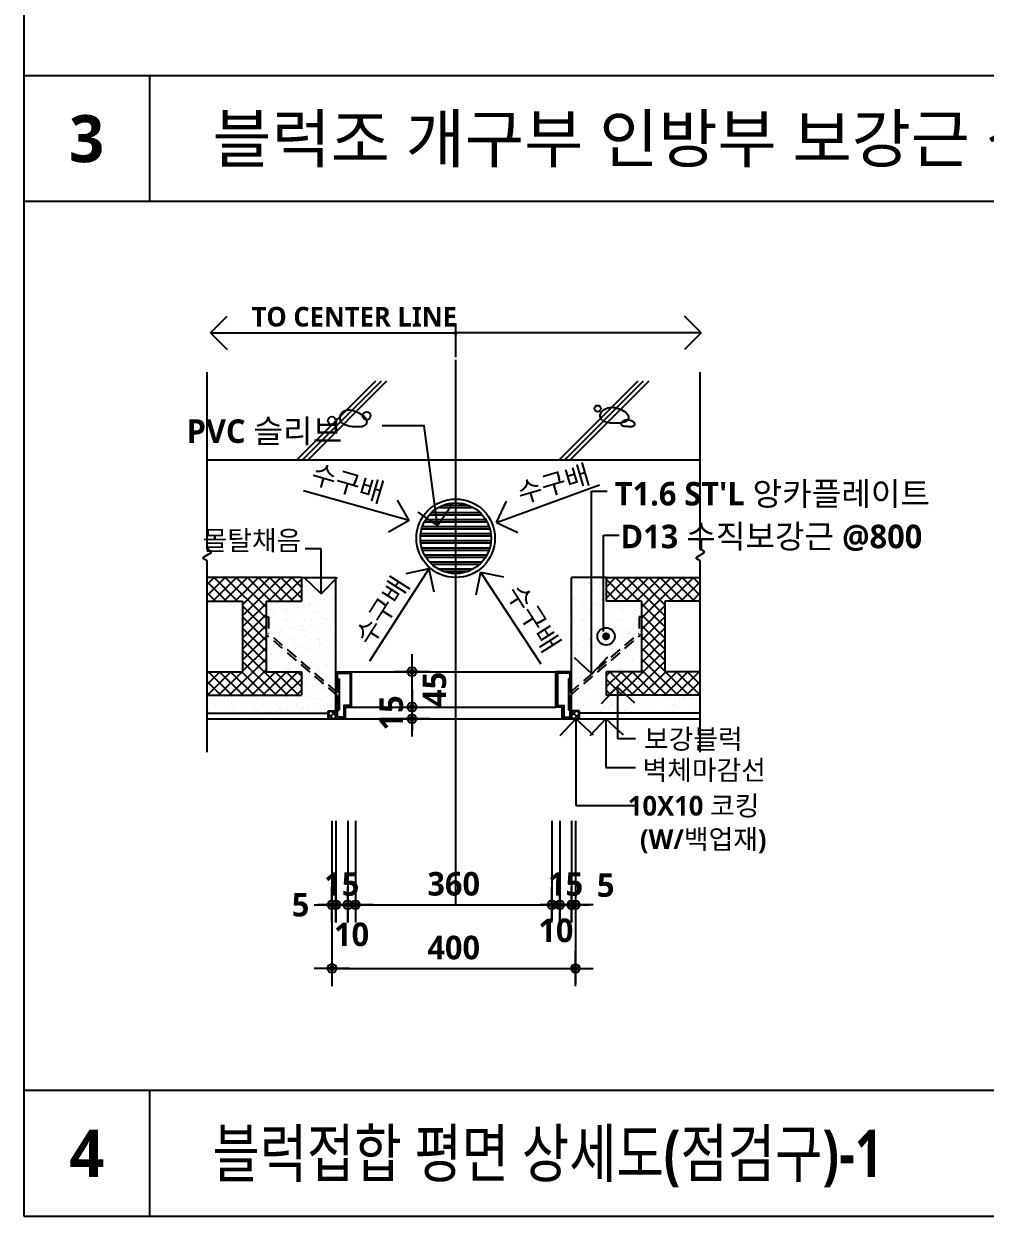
# Model space of a CAD drawing. Header units: millimetres. Extents: x 200 to 163856, y 0 to 163394.
# Drawn here: x 200 to 1424, y 200 to 1719 of the extents above; entities that cross this region are included whole.
import ezdxf
from ezdxf.enums import TextEntityAlignment as Align

# ---------------------------------------------------------------- set-up
doc = ezdxf.new("R2010")
doc.units = ezdxf.units.MM
doc.header["$LTSCALE"] = 10
doc.linetypes.add('HID', pattern=[2.3, 1.5, -0.8])
doc.layers.get('DEFPOINTS').update_dxf_attribs({"color": 181})
for name, color, linetype in [('A-ANNO-GRA1', 7, 'Continuous'), ('A-ANNO-LEAD', 4, 'Continuous'), ('A-ANNO-TEXT1', 7, 'Continuous'), ('A-SECT-CON', 4, 'Continuous'), ('A-SECT-FNSH', 5, 'Continuous'), ('A-SECT-PATT', 6, 'Continuous'), ('A-ST-AXIS-DIM', 7, 'Continuous'), ('A-SYM', 7, 'Continuous'), ('A-WALL-INT', 132, 'Continuous'), ('DIM', 4, 'Continuous'), ('HAT', 5, 'Continuous'), ('HID', 7, 'HID')]:
    doc.layers.add(name, color=color, linetype=linetype)
doc.styles.add('2020음성 1차', font='')
doc.styles.get('2020음성 1차').set_extended_font_data('NanumGothic', bold=True)
doc.dimstyles.new('NDIM10', dxfattribs={"dimscale": 10, "dimtxt": 3, "dimasz": 0.75, "dimexe": 2, "dimexo": 2, "dimgap": 1, "dimtad": 1, "dimdec": 1, "dimdsep": 46, "dimtxsty": '2020음성 1차', "dimblk": 'Z_DOT', "dimcen": 3, "dimdle": 3, "dimclrd": 256, "dimclre": 256, "dimclrt": 3, "dimadec": 0, "dimazin": 0, "dimtfac": 1, "dimtdec": 1, "dimtix": 1, "dimtmove": 2, "dimatfit": 3, "dimfxl": 1, "dimtolj": 1, "dimtzin": 0, "dimlwd": -1, "dimlwe": -1, "dimarcsym": 0})

# ---------------------------------------------------------------- blocks, each defined once
blk = doc.blocks.new('Z_DOT')
at = {"layer": 'DIM', "color": 0}
for p, q in [((0, -3), (0, 3)), ((-3, 0), (3, 0))]:
    blk.add_line(p, q, dxfattribs=at)
for radius in [0.75, 0.375]:
    blk.add_circle((0, 0), radius, dxfattribs=at)
blk = doc.blocks.new('*D6064')
at = {"layer": 'A-ST-AXIS-DIM'}
for p, q in [((592.2, 703.4), (592.2, 495.6)), ((902.2, 703.4), (902.2, 495.6)), ((599.7, 515.6), (894.7, 515.6))]:
    blk.add_line(p, q, dxfattribs=at)
at = {"layer": 'DEFPOINTS', "color": 0}
for p in [(592.2, 723.4), (902.2, 723.4), (902.2, 515.6)]:
    blk.add_point(p, dxfattribs=at)
at = {"layer": 'A-ST-AXIS-DIM', "linetype": 'ByBlock', "xscale": 7.5, "yscale": 7.5, "zscale": 7.5, "rotation": 180}
blk.add_blockref('Z_DOT', (592.2, 515.6), dxfattribs=at)
at = {"layer": 'A-ST-AXIS-DIM', "linetype": 'ByBlock', "xscale": 7.5, "yscale": 7.5, "zscale": 7.5}
blk.add_blockref('Z_DOT', (902.2, 515.6), dxfattribs=at)
at = {"layer": 'A-ST-AXIS-DIM', "color": 3, "insert": (747.2, 542), "char_height": 30, "attachment_point": 5, "style": '2020음성 1차'}
blk.add_mtext('\\A1;400', dxfattribs=at)
blk = doc.blocks.new('*D6065')
at = {"layer": 'A-ST-AXIS-DIM'}
for p, q in [((897.2, 703.4), (897.2, 576.6)), ((902.2, 703.4), (902.2, 576.6)), ((889.7, 596.6), (882.2, 596.6)), ((897.2, 596.6), (902.2, 596.6)), ((909.7, 596.6), (917.2, 596.6))]:
    blk.add_line(p, q, dxfattribs=at)
at = {"layer": 'DEFPOINTS', "color": 0}
for p in [(897.2, 723.4), (902.2, 723.4), (902.2, 596.6)]:
    blk.add_point(p, dxfattribs=at)
at = {"layer": 'A-ST-AXIS-DIM', "linetype": 'ByBlock', "xscale": 7.5, "yscale": 7.5, "zscale": 7.5}
blk.add_blockref('Z_DOT', (897.2, 596.6), dxfattribs=at)
at = {"layer": 'A-ST-AXIS-DIM', "linetype": 'ByBlock', "xscale": 7.5, "yscale": 7.5, "zscale": 7.5, "rotation": 180}
blk.add_blockref('Z_DOT', (902.2, 596.6), dxfattribs=at)
at = {"layer": 'A-ST-AXIS-DIM', "color": 3, "insert": (940.7, 621.6), "char_height": 30, "attachment_point": 5, "style": '2020음성 1차'}
blk.add_mtext('\\A1;5', dxfattribs=at)
blk = doc.blocks.new('*D6066')
at = {"layer": 'A-ST-AXIS-DIM'}
for p, q in [((882.2, 703.4), (882.2, 576.6)), ((897.2, 703.4), (897.2, 576.6)), ((874.7, 596.6), (867.2, 596.6)), ((882.2, 596.6), (897.2, 596.6)), ((904.7, 596.6), (912.2, 596.6))]:
    blk.add_line(p, q, dxfattribs=at)
at = {"layer": 'DEFPOINTS', "color": 0}
for p in [(882.2, 723.4), (897.2, 723.4), (897.2, 596.6)]:
    blk.add_point(p, dxfattribs=at)
at = {"layer": 'A-ST-AXIS-DIM', "linetype": 'ByBlock', "xscale": 7.5, "yscale": 7.5, "zscale": 7.5}
blk.add_blockref('Z_DOT', (882.2, 596.6), dxfattribs=at)
at = {"layer": 'A-ST-AXIS-DIM', "linetype": 'ByBlock', "xscale": 7.5, "yscale": 7.5, "zscale": 7.5, "rotation": 180}
blk.add_blockref('Z_DOT', (897.2, 596.6), dxfattribs=at)
at = {"layer": 'A-ST-AXIS-DIM', "color": 3, "insert": (889.7, 623), "char_height": 30, "attachment_point": 5, "style": '2020음성 1차'}
blk.add_mtext('\\A1;15', dxfattribs=at)
blk = doc.blocks.new('*D6067')
at = {"layer": 'A-ST-AXIS-DIM'}
for p, q in [((872.2, 703.4), (872.2, 576.6)), ((882.2, 703.4), (882.2, 576.6)), ((864.7, 596.6), (857.2, 596.6)), ((872.2, 596.6), (882.2, 596.6)), ((889.7, 596.6), (897.2, 596.6))]:
    blk.add_line(p, q, dxfattribs=at)
at = {"layer": 'DEFPOINTS', "color": 0}
for p in [(872.2, 723.4), (882.2, 723.4), (882.2, 596.6)]:
    blk.add_point(p, dxfattribs=at)
at = {"layer": 'A-ST-AXIS-DIM', "linetype": 'ByBlock', "xscale": 7.5, "yscale": 7.5, "zscale": 7.5}
blk.add_blockref('Z_DOT', (872.2, 596.6), dxfattribs=at)
at = {"layer": 'A-ST-AXIS-DIM', "linetype": 'ByBlock', "xscale": 7.5, "yscale": 7.5, "zscale": 7.5, "rotation": 180}
blk.add_blockref('Z_DOT', (882.2, 596.6), dxfattribs=at)
at = {"layer": 'A-ST-AXIS-DIM', "color": 3, "insert": (877.2, 563.9), "char_height": 30, "attachment_point": 5, "style": '2020음성 1차'}
blk.add_mtext('\\A1;10', dxfattribs=at)
blk = doc.blocks.new('*D6068')
at = {"layer": 'A-ST-AXIS-DIM'}
for p, q in [((622.2, 703.4), (622.2, 576.6)), ((872.2, 703.4), (872.2, 576.6)), ((629.7, 596.6), (864.7, 596.6))]:
    blk.add_line(p, q, dxfattribs=at)
at = {"layer": 'DEFPOINTS', "color": 0}
for p in [(622.2, 723.4), (872.2, 723.4), (872.2, 596.6)]:
    blk.add_point(p, dxfattribs=at)
at = {"layer": 'A-ST-AXIS-DIM', "linetype": 'ByBlock', "xscale": 7.5, "yscale": 7.5, "zscale": 7.5, "rotation": 180}
blk.add_blockref('Z_DOT', (622.2, 596.6), dxfattribs=at)
at = {"layer": 'A-ST-AXIS-DIM', "linetype": 'ByBlock', "xscale": 7.5, "yscale": 7.5, "zscale": 7.5}
blk.add_blockref('Z_DOT', (872.2, 596.6), dxfattribs=at)
at = {"layer": 'A-ST-AXIS-DIM', "color": 3, "insert": (747.2, 623.2), "char_height": 30, "attachment_point": 5, "style": '2020음성 1차'}
blk.add_mtext('\\A1;360', dxfattribs=at)
blk = doc.blocks.new('*D6069')
at = {"layer": 'A-ST-AXIS-DIM'}
for p, q in [((612.2, 703.4), (612.2, 576.6)), ((622.2, 703.4), (622.2, 576.6)), ((604.7, 596.6), (597.2, 596.6)), ((612.2, 596.6), (622.2, 596.6)), ((629.7, 596.6), (637.2, 596.6))]:
    blk.add_line(p, q, dxfattribs=at)
at = {"layer": 'DEFPOINTS', "color": 0}
for p in [(612.2, 723.4), (622.2, 723.4), (622.2, 596.6)]:
    blk.add_point(p, dxfattribs=at)
at = {"layer": 'A-ST-AXIS-DIM', "linetype": 'ByBlock', "xscale": 7.5, "yscale": 7.5, "zscale": 7.5}
blk.add_blockref('Z_DOT', (612.2, 596.6), dxfattribs=at)
at = {"layer": 'A-ST-AXIS-DIM', "linetype": 'ByBlock', "xscale": 7.5, "yscale": 7.5, "zscale": 7.5, "rotation": 180}
blk.add_blockref('Z_DOT', (622.2, 596.6), dxfattribs=at)
at = {"layer": 'A-ST-AXIS-DIM', "color": 3, "insert": (617.2, 558.8), "char_height": 30, "attachment_point": 5, "style": '2020음성 1차'}
blk.add_mtext('\\A1;10', dxfattribs=at)
blk = doc.blocks.new('*D6070')
at = {"layer": 'A-ST-AXIS-DIM'}
for p, q in [((597.2, 703.4), (597.2, 576.6)), ((612.2, 703.4), (612.2, 576.6)), ((589.7, 596.6), (582.2, 596.6)), ((597.2, 596.6), (612.2, 596.6)), ((619.7, 596.6), (627.2, 596.6))]:
    blk.add_line(p, q, dxfattribs=at)
at = {"layer": 'DEFPOINTS', "color": 0}
for p in [(597.2, 723.4), (612.2, 723.4), (612.2, 596.6)]:
    blk.add_point(p, dxfattribs=at)
at = {"layer": 'A-ST-AXIS-DIM', "linetype": 'ByBlock', "xscale": 7.5, "yscale": 7.5, "zscale": 7.5}
blk.add_blockref('Z_DOT', (597.2, 596.6), dxfattribs=at)
at = {"layer": 'A-ST-AXIS-DIM', "linetype": 'ByBlock', "xscale": 7.5, "yscale": 7.5, "zscale": 7.5, "rotation": 180}
blk.add_blockref('Z_DOT', (612.2, 596.6), dxfattribs=at)
at = {"layer": 'A-ST-AXIS-DIM', "color": 3, "insert": (604.7, 623), "char_height": 30, "attachment_point": 5, "style": '2020음성 1차'}
blk.add_mtext('\\A1;15', dxfattribs=at)
blk = doc.blocks.new('*D6071')
at = {"layer": 'A-ST-AXIS-DIM'}
for p, q in [((592.2, 703.4), (592.2, 576.6)), ((597.2, 703.4), (597.2, 576.6)), ((584.7, 596.6), (577.2, 596.6)), ((592.2, 596.6), (597.2, 596.6)), ((604.7, 596.6), (612.2, 596.6))]:
    blk.add_line(p, q, dxfattribs=at)
at = {"layer": 'DEFPOINTS', "color": 0}
for p in [(592.2, 723.4), (597.2, 723.4), (597.2, 596.6)]:
    blk.add_point(p, dxfattribs=at)
at = {"layer": 'A-ST-AXIS-DIM', "linetype": 'ByBlock', "xscale": 7.5, "yscale": 7.5, "zscale": 7.5}
blk.add_blockref('Z_DOT', (592.2, 596.6), dxfattribs=at)
at = {"layer": 'A-ST-AXIS-DIM', "linetype": 'ByBlock', "xscale": 7.5, "yscale": 7.5, "zscale": 7.5, "rotation": 180}
blk.add_blockref('Z_DOT', (597.2, 596.6), dxfattribs=at)
at = {"layer": 'A-ST-AXIS-DIM', "color": 3, "insert": (552.2, 596.6), "char_height": 30, "attachment_point": 5, "style": '2020음성 1차'}
blk.add_mtext('\\A1;5', dxfattribs=at)
blk = doc.blocks.new('ARROW2')
at = {"layer": 'A-SYM'}
for q in [(2.12, 2.12), (2.12, -2.12)]:
    blk.add_line((0, 0), q, dxfattribs=at)
blk = doc.blocks.new('*X2515')
at = {"color": 0}
for p, q in [((2581, 2540.6), (2581, 2540.6)), ((2589.1, 2541.6), (2589.1, 2541.6)), ((2596.1, 2545.1), (2596.1, 2545.1)), ((2600.3, 2545.9), (2600.3, 2545.9)), ((2602.1, 2544.2), (2602.1, 2544.2)), ((2602.7, 2543.4), (2602.7, 2543.4)), ((2607.9, 2544.1), (2607.9, 2544.1)), ((2608.9, 2548.1), (2608.9, 2548.1)), ((2616.1, 2545.2), (2616.1, 2545.2)), ((2622.3, 2545.5), (2622.3, 2545.5)), ((2583.3, 2535.2), (2583.3, 2535.2)), ((2585.8, 2523), (2585.8, 2523)), ((2596.8, 2525.9), (2596.8, 2525.9)), ((2597.6, 2535.4), (2597.6, 2535.4)), ((2601.8, 2532.7), (2601.8, 2532.7)), ((2608.8, 2535.1), (2608.8, 2535.1)), ((2610.8, 2536.2), (2610.8, 2536.2)), ((2616.9, 2523), (2616.9, 2523)), ((2620.8, 2527.1), (2620.8, 2527.1)), ((2622.6, 2525.4), (2622.6, 2525.4)), ((2622.9, 2526.2), (2622.9, 2526.2)), ((2536.4, 2508.8), (2536.4, 2508.8)), ((2543.3, 2510.2), (2543.3, 2510.2)), ((2544.5, 2509.9), (2544.5, 2509.9)), ((2547.6, 2507.5), (2547.6, 2507.5)), ((2550.7, 2518.7), (2550.7, 2518.7)), ((2557.7, 2515.6), (2557.7, 2515.6)), ((2558.1, 2511.7), (2558.1, 2511.7)), ((2560.7, 2509.6), (2560.7, 2509.6)), ((2562.5, 2507.9), (2562.5, 2507.9)), ((2563.3, 2512.4), (2563.3, 2512.4)), ((2571.5, 2513.4), (2571.5, 2513.4)), ((2574.5, 2510.3), (2574.5, 2510.3)), ((2578.7, 2507.6), (2578.7, 2507.6)), ((2583.9, 2516), (2583.9, 2516)), ((2585, 2515.2), (2585, 2515.2)), ((2590.2, 2515.9), (2590.2, 2515.9)), ((2590.7, 2518.3), (2590.7, 2518.3)), ((2592.6, 2516.7), (2592.6, 2516.7)), ((2597.4, 2506.6), (2597.4, 2506.6)), ((2598.4, 2517), (2598.4, 2517)), ((2601.3, 2508.7), (2601.3, 2508.7)), ((2605.6, 2510.3), (2605.6, 2510.3)), ((2609.5, 2515.9), (2609.5, 2515.9)), ((2609.8, 2507.6), (2609.8, 2507.6)), ((2612, 2518.8), (2612, 2518.8)), ((2617.2, 2519.4), (2617.2, 2519.4)), ((2623.6, 2506.9), (2623.6, 2506.9)), ((2541.2, 2491.1), (2541.2, 2491.1)), ((2544.8, 2505.7), (2544.8, 2505.7)), ((2558.3, 2496.4), (2558.3, 2496.4)), ((2562.7, 2497.9), (2562.7, 2497.9)), ((2570.4, 2505.6), (2570.4, 2505.6)), ((2571.2, 2499.9), (2571.2, 2499.9)), ((2584.5, 2496.7), (2584.5, 2496.7)), ((2593.9, 2497.9), (2593.9, 2497.9)), ((2599.5, 2491.2), (2599.5, 2491.2)), ((2607.6, 2492.3), (2607.6, 2492.3)), ((2610.1, 2496.6), (2610.1, 2496.6)), ((2611.2, 2499.6), (2611.2, 2499.6)), ((2613.1, 2497.9), (2613.1, 2497.9)), ((2621.2, 2494.1), (2621.2, 2494.1)), ((2540.4, 2483.4), (2540.4, 2483.4)), ((2545.4, 2486.5), (2545.4, 2486.5)), ((2545.6, 2484.1), (2545.6, 2484.1)), ((2551.1, 2482), (2551.1, 2482)), ((2551.4, 2485.2), (2551.4, 2485.2)), ((2552.9, 2480.3), (2552.9, 2480.3)), ((2553.8, 2485.2), (2553.8, 2485.2)), ((2555.6, 2482.5), (2555.6, 2482.5)), ((2559, 2477.1), (2559, 2477.1)), ((2567.3, 2487), (2567.3, 2487)), ((2571, 2486.4), (2571, 2486.4)), ((2572.5, 2487.7), (2572.5, 2487.7)), ((2580.7, 2488.7), (2580.7, 2488.7)), ((2581.2, 2490.8), (2581.2, 2490.8)), ((2582.6, 2485.2), (2582.6, 2485.2)), ((2583, 2489.1), (2583, 2489.1)), ((2585.1, 2477.4), (2585.1, 2477.4)), ((2586.8, 2482.5), (2586.8, 2482.5)), ((2591.7, 2481.1), (2591.7, 2481.1)), ((2594.3, 2490.5), (2594.3, 2490.5)), ((2598, 2487.3), (2598, 2487.3)), ((2610.7, 2477.3), (2610.7, 2477.3)), ((2613.7, 2485.3), (2613.7, 2485.3)), ((2617.9, 2482.6), (2617.9, 2482.6)), ((2621.8, 2489.9), (2621.8, 2489.9)), ((2624.2, 2487.7), (2624.2, 2487.7)), ((2539.7, 2472.8), (2539.7, 2472.8)), ((2546.1, 2467.2), (2546.1, 2467.2)), ((2561.6, 2472.3), (2561.6, 2472.3)), ((2570.8, 2472.8), (2570.8, 2472.8)), ((2571.6, 2463.2), (2571.6, 2463.2)), ((2571.7, 2467.1), (2571.7, 2467.1)), ((2573.4, 2461.5), (2573.4, 2461.5)), ((2576.6, 2462.3), (2576.6, 2462.3)), ((2581.8, 2463), (2581.8, 2463)), ((2589.9, 2464.1), (2589.9, 2464.1)), ((2598.7, 2468.1), (2598.7, 2468.1)), ((2601.7, 2472), (2601.7, 2472)), ((2602, 2472.9), (2602, 2472.9)), ((2603.5, 2470.3), (2603.5, 2470.3)), ((2603.5, 2465.9), (2603.5, 2465.9)), ((2608.7, 2466.5), (2608.7, 2466.5)), ((2612.2, 2462.3), (2612.2, 2462.3)), ((2616.8, 2467.6), (2616.8, 2467.6)), ((2536.1, 2457), (2536.1, 2457)), ((2541.5, 2454.4), (2541.5, 2454.4)), ((2543.4, 2452.8), (2543.4, 2452.8)), ((2546.7, 2447.9), (2546.7, 2447.9)), ((2547.8, 2447.7), (2547.8, 2447.7)), ((2549.6, 2458.8), (2549.6, 2458.8)), ((2554.8, 2459.5), (2554.8, 2459.5)), ((2559.5, 2460.1), (2559.5, 2460.1)), ((2559.6, 2457.8), (2559.6, 2457.8)), ((2563, 2460.5), (2563, 2460.5)), ((2563.7, 2457.4), (2563.7, 2457.4)), ((2572.3, 2447.8), (2572.3, 2447.8)), ((2578.9, 2447.8), (2578.9, 2447.8)), ((2582.1, 2453.6), (2582.1, 2453.6)), ((2585.8, 2458.2), (2585.8, 2458.2)), ((2590.6, 2460.2), (2590.6, 2460.2)), ((2594.9, 2457.5), (2594.9, 2457.5)), ((2599.3, 2448.8), (2599.3, 2448.8)), ((2610, 2447.8), (2610, 2447.8)), ((2611.4, 2458), (2611.4, 2458)), ((2621.8, 2460.2), (2621.8, 2460.2)), ((2622.2, 2453.2), (2622.2, 2453.2)), ((2624, 2451.5), (2624, 2451.5)), ((2536.4, 2435), (2536.4, 2435)), ((2540.6, 2432.3), (2540.6, 2432.3)), ((2545.3, 2432.3), (2545.3, 2432.3)), ((2552.1, 2444.8), (2552.1, 2444.8)), ((2558.9, 2434.1), (2558.9, 2434.1)), ((2560.2, 2438.6), (2560.2, 2438.6)), ((2562, 2435.7), (2562, 2435.7)), ((2563.9, 2434), (2563.9, 2434)), ((2564.1, 2434.8), (2564.1, 2434.8)), ((2567.6, 2435.1), (2567.6, 2435.1)), ((2571.8, 2432.4), (2571.8, 2432.4)), ((2572.2, 2435.8), (2572.2, 2435.8)), ((2585.8, 2437.6), (2585.8, 2437.6)), ((2586.4, 2438.9), (2586.4, 2438.9)), ((2591, 2438.3), (2591, 2438.3)), ((2592.1, 2444.4), (2592.1, 2444.4)), ((2593.9, 2442.8), (2593.9, 2442.8)), ((2598.7, 2435.1), (2598.7, 2435.1)), ((2599.1, 2439.4), (2599.1, 2439.4)), ((2602.6, 2434.8), (2602.6, 2434.8)), ((2602.9, 2432.5), (2602.9, 2432.5)), ((2612, 2438.8), (2612, 2438.8)), ((2612.7, 2441.2), (2612.7, 2441.2)), ((2617.9, 2441.9), (2617.9, 2441.9)), ((2582.5, 2416.9), (2582.5, 2416.9)), ((2584.4, 2415.2), (2584.4, 2415.2)), ((2587, 2422.7), (2587, 2422.7)), ((2587, 2419.6), (2587, 2419.6)), ((2599.9, 2429.5), (2599.9, 2429.5)), ((2612.6, 2425.7), (2612.6, 2425.7)), ((2612.6, 2419.5), (2612.6, 2419.5)), ((2614.4, 2424), (2614.4, 2424)), ((2618.1, 2422.8), (2618.1, 2422.8)), ((2621.9, 2416.5), (2621.9, 2416.5)), ((2623.1, 2416), (2623.1, 2416)), ((2500.7, 2400.5), (2500.7, 2400.5)), ((2561.5, 2400), (2561.5, 2400)), ((2581.4, 2411.2), (2581.4, 2411.2)), ((2587.7, 2400.4), (2587.7, 2400.4)), ((2593.1, 2407.2), (2593.1, 2407.2)), ((2595, 2413), (2595, 2413)), ((2600.2, 2413.6), (2600.2, 2413.6)), ((2600.6, 2410.3), (2600.6, 2410.3)), ((2606.8, 2410.1), (2606.8, 2410.1)), ((2608.3, 2414.7), (2608.3, 2414.7)), ((2611, 2407.4), (2611, 2407.4)), ((2613.2, 2400.2), (2613.2, 2400.2)), ((2465.6, 2395.9), (2465.6, 2395.9)), ((2469.8, 2389), (2469.8, 2389)), ((2470.5, 2397.5), (2470.5, 2397.5)), ((2473.7, 2397), (2473.7, 2397)), ((2482.4, 2399.7), (2482.4, 2399.7)), ((2482.7, 2398.8), (2482.7, 2398.8)), ((2487.3, 2398.8), (2487.3, 2398.8)), ((2490.3, 2384.8), (2490.3, 2384.8)), ((2492.4, 2390.6), (2492.4, 2390.6)), ((2492.5, 2399.5), (2492.5, 2399.5)), ((2494.2, 2388.9), (2494.2, 2388.9)), ((2495.4, 2388.8), (2495.4, 2388.8)), ((2501.6, 2397.5), (2501.6, 2397.5)), ((2508.9, 2399.2), (2508.9, 2399.2)), ((2521.4, 2384.9), (2521.4, 2384.9)), ((2522.4, 2399.3), (2522.4, 2399.3)), ((2522.4, 2389.8), (2522.4, 2389.8)), ((2524.3, 2397.6), (2524.3, 2397.6)), ((2532.8, 2397.6), (2532.8, 2397.6)), ((2533, 2389.7), (2533, 2389.7)), ((2534.5, 2399.1), (2534.5, 2399.1)), ((2548.6, 2390.1), (2548.6, 2390.1)), ((2552.6, 2385), (2552.6, 2385)), ((2563, 2398.4), (2563, 2398.4)), ((2563.9, 2397.6), (2563.9, 2397.6)), ((2573, 2389.3), (2573, 2389.3)), ((2574.2, 2390), (2574.2, 2390)), ((2574.8, 2387.6), (2574.8, 2387.6)), ((2577.3, 2384.7), (2577.3, 2384.7)), ((2582.5, 2385.4), (2582.5, 2385.4)), ((2583.7, 2385), (2583.7, 2385)), ((2590.6, 2386.5), (2590.6, 2386.5)), ((2595, 2397.7), (2595, 2397.7)), ((2601.2, 2391), (2601.2, 2391)), ((2603, 2398.1), (2603, 2398.1)), ((2604.2, 2388.3), (2604.2, 2388.3)), ((2604.9, 2396.4), (2604.9, 2396.4)), ((2609.4, 2389), (2609.4, 2389)), ((2613.6, 2388.4), (2613.6, 2388.4)), ((2614.9, 2385.1), (2614.9, 2385.1)), ((2617.6, 2390), (2617.6, 2390)), ((2462.3, 2381.8), (2462.3, 2381.8)), ((2463.4, 2382.1), (2463.4, 2382.1)), ((2464.1, 2380.1), (2464.1, 2380.1)), ((2483.3, 2379.6), (2483.3, 2379.6)), ((2494.5, 2382.2), (2494.5, 2382.2)), ((2502.9, 2380.9), (2502.9, 2380.9)), ((2509.5, 2379.9), (2509.5, 2379.9)), ((2525.7, 2382.2), (2525.7, 2382.2)), ((2535.1, 2379.8), (2535.1, 2379.8)), ((2536.8, 2379.4), (2536.8, 2379.4)), ((2542.9, 2380.6), (2542.9, 2380.6)), ((2544.8, 2378.9), (2544.8, 2378.9)), ((2550.4, 2381.2), (2550.4, 2381.2)), ((2555.6, 2381.9), (2555.6, 2381.9)), ((2556.8, 2382.3), (2556.8, 2382.3)), ((2562.1, 2380.8), (2562.1, 2380.8)), ((2563.7, 2382.9), (2563.7, 2382.9)), ((2583.5, 2379.7), (2583.5, 2379.7)), ((2587.9, 2382.3), (2587.9, 2382.3)), ((2588.3, 2381.1), (2588.3, 2381.1)), ((2613.9, 2381), (2613.9, 2381)), ((2619.1, 2382.4), (2619.1, 2382.4))]:
    blk.add_line(p, q, dxfattribs=at)
blk = doc.blocks.new('*X2516')
at = {"color": 0}
for p, q in [((1594.6, 1545.1), (1597.8, 1548.3)), ((1601.2, 1538.3), (1594.6, 1545)), ((1594.9, 1538.3), (1604.6, 1548)), ((1604.6, 1542), (1598.3, 1548.3)), ((1602, 1538.3), (1604.6, 1540.9))]:
    blk.add_line(p, q, dxfattribs=at)
blk = doc.blocks.new('*X2517')
at = {"color": 0}
for p, q in [((1440.7, 1695.2), (1463.8, 1718.3)), ((1440.7, 1709.4), (1449.6, 1718.3)), ((1447.9, 1688.3), (1477.9, 1718.3)), ((1479.5, 1688.3), (1449.5, 1718.3)), ((1462, 1688.3), (1492, 1718.3)), ((1515.7, 1666.3), (1463.7, 1718.3)), ((1476.2, 1688.3), (1506.2, 1718.3)), ((1515.7, 1680.4), (1477.8, 1718.3)), ((1485.7, 1669.5), (1534.5, 1718.3)), ((1485.7, 1683.7), (1520.3, 1718.3)), ((1521.9, 1688.3), (1491.9, 1718.3)), ((1536.1, 1688.3), (1506.1, 1718.3)), ((1518.6, 1688.3), (1548.6, 1718.3)), ((1550.2, 1688.3), (1520.2, 1718.3)), ((1560.7, 1692), (1534.4, 1718.3)), ((1560.7, 1706.1), (1548.5, 1718.3)), ((1465.4, 1688.3), (1440.7, 1713)), ((1532.8, 1688.3), (1560.7, 1716.2)), ((1546.9, 1688.3), (1560.7, 1702.1)), ((1451.2, 1688.3), (1440.7, 1698.9)), ((1485.7, 1655.4), (1515.7, 1685.4)), ((1515.7, 1652.2), (1485.7, 1682.2)), ((1485.7, 1641.2), (1515.7, 1671.2)), ((1515.7, 1638), (1485.7, 1668)), ((1485.7, 1627.1), (1515.7, 1657.1)), ((1515.7, 1623.9), (1485.7, 1653.9)), ((1485.7, 1613), (1515.7, 1643)), ((1515.7, 1609.7), (1485.7, 1639.7)), ((1485.7, 1598.8), (1515.7, 1628.8)), ((1543, 1568.3), (1485.7, 1625.6)), ((1469.3, 1568.3), (1515.7, 1614.7)), ((1528.8, 1568.3), (1485.7, 1611.4)), ((1440.7, 1582.1), (1456.9, 1598.3)), ((1440.7, 1596.2), (1442.8, 1598.3)), ((1441, 1568.3), (1471, 1598.3)), ((1472.2, 1568.3), (1442.2, 1598.3)), ((1455.2, 1568.3), (1485.2, 1598.3)), ((1486.4, 1568.3), (1456.4, 1598.3)), ((1500.5, 1568.3), (1470.5, 1598.3)), ((1483.5, 1568.3), (1515.7, 1600.5)), ((1514.7, 1568.3), (1484.7, 1598.3)), ((1497.6, 1568.3), (1527.6, 1598.3)), ((1511.7, 1568.3), (1541.7, 1598.3)), ((1525.9, 1568.3), (1555.9, 1598.3)), ((1557.1, 1568.3), (1527.1, 1598.3)), ((1560.7, 1578.9), (1541.2, 1598.3)), ((1560.7, 1593), (1555.4, 1598.3)), ((1458.1, 1568.3), (1440.7, 1585.7)), ((1540, 1568.3), (1560.7, 1589)), ((1444, 1568.3), (1440.7, 1571.6)), ((1554.2, 1568.3), (1560.7, 1574.8))]:
    blk.add_line(p, q, dxfattribs=at)
blk = doc.blocks.new('*D6072')
at = {"layer": 'A-ST-AXIS-DIM'}
for p, q in [((694.1, 856.1), (694.1, 863.6)), ((643.9, 848.6), (714.1, 848.6)), ((694.1, 833.6), (694.1, 848.6)), ((643.9, 833.6), (714.1, 833.6)), ((694.1, 826.1), (694.1, 818.6))]:
    blk.add_line(p, q, dxfattribs=at)
at = {"layer": 'DEFPOINTS', "color": 0}
for p in [(623.9, 848.6), (694.1, 848.6), (623.9, 833.6)]:
    blk.add_point(p, dxfattribs=at)
at = {"layer": 'A-ST-AXIS-DIM', "linetype": 'ByBlock', "xscale": 7.5, "yscale": 7.5, "zscale": 7.5}
for p, rotation in [((694.1, 848.6), 270), ((694.1, 833.6), 90)]:
    blk.add_blockref('Z_DOT', p, dxfattribs=dict(at, rotation=rotation))
at = {"layer": 'A-ST-AXIS-DIM', "color": 3, "insert": (667.8, 841.1), "char_height": 30, "attachment_point": 5, "rotation": 90, "style": '2020음성 1차'}
blk.add_mtext('\\A1;15', dxfattribs=at)
blk = doc.blocks.new('*D6073')
at = {"layer": 'A-ST-AXIS-DIM'}
for p, q in [((689.4, 893.6), (714.1, 893.6)), ((694.1, 856.1), (694.1, 886.1)), ((643.9, 848.6), (714.1, 848.6))]:
    blk.add_line(p, q, dxfattribs=at)
at = {"layer": 'DEFPOINTS', "color": 0}
for p in [(669.4, 893.6), (694.1, 893.6), (623.9, 848.6)]:
    blk.add_point(p, dxfattribs=at)
at = {"layer": 'A-ST-AXIS-DIM', "linetype": 'ByBlock', "xscale": 7.5, "yscale": 7.5, "zscale": 7.5}
for p, rotation in [((694.1, 893.6), 90), ((694.1, 848.6), 270)]:
    blk.add_blockref('Z_DOT', p, dxfattribs=dict(at, rotation=rotation))
at = {"layer": 'A-ST-AXIS-DIM', "color": 3, "insert": (722.7, 871.1), "char_height": 30, "attachment_point": 5, "rotation": 90, "style": '2020음성 1차'}
blk.add_mtext('\\A1;45', dxfattribs=at)

msp = doc.modelspace()

# ---------------------------------------------------------------- linework, layer by layer
at = {"layer": 'A-ANNO-GRA1'}
for p, q in [((2740, 1652.65676), (200, 1652.65676)), ((360, 1652.65676), (360, 1492.65676)), ((2740, 1492.65676), (200, 1492.65676)), ((2740, 360), (200, 360)), ((360, 360), (360, 200))]:
    msp.add_line(p, q, dxfattribs=at)
at = {"layer": 'A-ANNO-LEAD'}
for p, q in [((749.74078, 1294.2019), (749.74078, 1337.34368)), ((437.47495, 1325.35872), (751.17905, 1325.35872)), ((1062.0066, 1325.35872), (748.3025, 1325.35872)), ((749.74078, 597.8466), (749.74078, 1290.80757)), ((801.63094, 1083.64566), (932.94889, 1131.44818)), ((690.45005, 1086.10748), (555.91903, 1123.93455)), ((922.4607, 890.31673), (922.4607, 1123.60935)), ((922.4607, 1123.60935), (942.54733, 1123.60935)), ((937.9858, 944.98138), (937.9858, 1067.52392)), ((937.9858, 1067.52392), (957.87124, 1067.52392)), ((578.35522, 1049.99264), (558.26859, 1049.99264)), ((578.35522, 992.77698), (578.35522, 1049.99264)), ((715.3596, 1024.60601), (639.85346, 907.01219)), ((781.40006, 1020.30194), (858.27521, 903.59849)), ((955.4797, 875.03425), (955.4797, 808.33313)), ((902.72414, 833.59519), (902.72414, 723.21084)), ((940.99517, 833.59519), (940.99517, 771.43885)), ((955.4797, 808.33313), (978.50157, 808.33313)), ((940.99517, 771.43885), (978.50157, 771.43885)), ((902.72414, 723.21084), (978.50157, 723.21084))]:
    msp.add_line(p, q, dxfattribs=at)
for points, const_width in [([(749.74078, 1326.34698, 1), (749.74078, 1323.84698, 1)], 2.5), ([(938.50754, 938.59519, 1), (943.75754, 938.59519, 1)], 4.75)]:
    msp.add_lwpolyline(points, format="xyb", close=True, dxfattribs=dict(at, const_width=const_width))
msp.add_lwpolyline([(726.45698, 1079.76384), (709.61497, 1206.80896), (656.1202, 1206.80896)], dxfattribs=at)
msp.add_circle((941.13254, 938.59519), 11.07066, dxfattribs=at)
at = {"layer": 'A-SECT-CON'}
msp.add_line((433.34901, 1163.59519), (1061.13254, 1163.59519), dxfattribs=at)
at = {"layer": 'A-SECT-FNSH', "color": 213}
for p, q in [((553.34901, 1013.59519), (597.24078, 1013.59519)), ((597.24078, 893.59519), (597.24078, 1013.59519)), ((897.24078, 893.59519), (897.24078, 1013.59519)), ((941.13254, 1013.59519), (897.24078, 1013.59519)), ((617.24078, 893.59519), (877.24078, 893.59519)), ((433.34901, 840.59519), (587.24078, 840.59519)), ((587.24078, 843.59519), (597.24078, 843.59519)), ((587.24078, 833.59519), (587.24078, 843.59519)), ((617.24078, 848.59519), (877.24078, 848.59519)), ((907.24078, 843.59519), (897.24078, 843.59519)), ((907.24078, 833.59519), (907.24078, 843.59519)), ((1061.13254, 840.59519), (907.24078, 840.59519)), ((433.34901, 833.59519), (612.24078, 833.59519)), ((612.24078, 833.59519), (882.24078, 833.59519)), ((882.24078, 833.59519), (1061.13254, 833.59519))]:
    msp.add_line(p, q, dxfattribs=at)
for radius in [50, 45]:
    msp.add_circle((749.74078, 1063.59519), radius, dxfattribs=at)
at = {"layer": 'A-SECT-PATT'}
for p, q in [((647.56649, 1263.59519), (547.56649, 1163.59519)), ((654.63756, 1263.59519), (554.63756, 1163.59519)), ((661.70863, 1263.59519), (561.70863, 1163.59519)), ((981.36388, 1263.59519), (881.36388, 1163.59519)), ((988.43494, 1263.59519), (888.43494, 1163.59519)), ((995.50601, 1263.59519), (895.50601, 1163.59519)), ((719.14666, 1096.59519), (780.33489, 1096.59519)), ((727.29083, 1102.59519), (772.19072, 1102.59519)), ((733.58528, 1105.59519), (765.89627, 1105.59519)), ((707.31437, 1078.59519), (792.16718, 1078.59519)), ((709.94128, 1084.59519), (789.54027, 1084.59519)), ((711.67504, 1087.59519), (787.80651, 1087.59519)), ((716.19976, 1093.59519), (783.2818, 1093.59519)), ((704.74078, 1069.59519), (794.74078, 1069.59519)), ((704.74078, 1066.59519), (794.74078, 1066.59519)), ((706.37028, 1075.59519), (793.11127, 1075.59519)), ((704.74078, 1060.59519), (794.74078, 1060.59519)), ((704.74078, 1057.59519), (794.74078, 1057.59519)), ((706.37028, 1051.59519), (793.11127, 1051.59519)), ((707.31437, 1048.59519), (792.16718, 1048.59519)), ((709.94128, 1042.59519), (789.54027, 1042.59519)), ((711.67504, 1039.59519), (787.80651, 1039.59519)), ((716.19976, 1033.59519), (783.2818, 1033.59519)), ((719.14666, 1030.59519), (780.33489, 1030.59519)), ((727.29083, 1024.59519), (772.19072, 1024.59519)), ((733.58528, 1021.59519), (765.89627, 1021.59519))]:
    msp.add_line(p, q, dxfattribs=at)
for points in [[(433.34901, 791.00873), (433.34901, 1034.80907), (428.72882, 1037.47654, -0.5773502692), (428.72882, 1039.6416), (437.9692, 1044.97654, 0.5773502692), (437.9692, 1047.1416), (433.34901, 1049.80907), (433.34901, 1275.37924)], [(1061.13254, 791.00873), (1061.13254, 1034.80907), (1056.51235, 1037.47654, -0.5773502692), (1056.51235, 1039.6416), (1065.75273, 1044.97654, 0.5773502692), (1065.75273, 1047.1416), (1061.13254, 1049.80907), (1061.13254, 1275.37924)]]:
    msp.add_lwpolyline(points, format="xyb", dxfattribs=at)
for points in [[(935.96137, 1214.12389), (935.08955, 1215.18695), (934.411, 1216.37914), (933.94156, 1217.67116), (933.69707, 1219.03368), (933.69337, 1220.4374), (933.94631, 1221.85301), (934.47173, 1223.25119), (935.28546, 1224.60262), (936.39596, 1225.87826), (937.7821, 1227.05012), (939.41538, 1228.09047), (941.26727, 1228.97157), (943.30926, 1229.66571), (945.51283, 1230.14515), (947.84948, 1230.38216), (950.29068, 1230.34902), (952.80303, 1230.02843), (955.3336, 1229.44481), (957.82457, 1228.63302), (960.21811, 1227.62793), (962.45641, 1226.46439), (964.48163, 1225.17726), (966.23596, 1223.8014), (967.66158, 1222.37166), (968.71202, 1220.9212), (969.38621, 1219.47628), (969.69446, 1218.06147), (969.64707, 1216.70132), (969.25433, 1215.4204), (968.52654, 1214.24325), (967.47399, 1213.19446), (966.10699, 1212.29856), (964.44322, 1211.57353), (962.52994, 1211.0109), (960.42181, 1210.59564), (958.17348, 1210.31267), (955.83961, 1210.14696), (953.47485, 1210.08345), (951.13385, 1210.10709), (948.87126, 1210.20282), (946.73356, 1210.36021), (944.73448, 1210.58732), (942.87955, 1210.89682), (941.17433, 1211.30139), (939.62436, 1211.81371), (938.23517, 1212.44645), (937.01233, 1213.21228)], [(605.6281, 1209.96787), (604.85429, 1210.65244), (604.19102, 1211.3802), (603.6383, 1212.15289), (603.19612, 1212.97224), (602.86448, 1213.83997), (602.64339, 1214.75781), (602.53285, 1215.7275), (602.53285, 1216.75074), (602.64397, 1217.82526), (602.86909, 1218.9326), (603.21166, 1220.05031), (603.67514, 1221.15593), (604.26299, 1222.22698), (604.97865, 1223.24101), (605.82558, 1224.17556), (606.80724, 1225.00816), (607.92593, 1225.71821), (609.17935, 1226.29262), (610.56404, 1226.72015), (612.07654, 1226.98957), (613.71341, 1227.08965), (615.47118, 1227.00915), (617.34641, 1226.73685), (619.33564, 1226.26151), (621.42649, 1225.57868), (623.57089, 1224.71094), (625.71183, 1223.6877), (627.79231, 1222.53831), (629.75534, 1221.29215), (631.54392, 1219.9786), (633.10105, 1218.62704), (634.36972, 1217.26683), (635.30806, 1215.92477), (635.93462, 1214.61727), (636.2831, 1213.35815), (636.38716, 1212.16124), (636.28051, 1211.04037), (635.9968, 1210.00934), (635.56974, 1209.082), (635.03299, 1208.27215), (634.41391, 1207.58931), (633.71452, 1207.02571), (632.93048, 1206.56923), (632.0575, 1206.2078), (631.09124, 1205.92931), (630.02739, 1205.72166), (628.86163, 1205.57277), (627.58965, 1205.47053), (626.21144, 1205.4053), (624.74427, 1205.37722), (623.20975, 1205.38888), (621.62945, 1205.44288), (620.02496, 1205.54181), (618.41789, 1205.68825), (616.82982, 1205.88481), (615.28234, 1206.13407), (613.79445, 1206.43791), (612.37478, 1206.79531), (611.02939, 1207.20455), (609.76431, 1207.6639), (608.5856, 1208.17164), (607.4993, 1208.72603), (606.51145, 1209.32535)], [(968.13472, 1214.73233), (969.36548, 1214.65311), (970.60496, 1214.42811), (971.82384, 1214.07636), (972.99283, 1213.61685), (974.0826, 1213.06862), (975.06386, 1212.45067), (975.9073, 1211.78202), (976.5836, 1211.08168), (977.0706, 1210.368), (977.37463, 1209.6567), (977.50915, 1208.96282), (977.48763, 1208.30143), (977.32354, 1207.68758), (977.03034, 1207.13631), (976.62149, 1206.66268), (976.11047, 1206.28174), (975.50993, 1206.0034), (974.8294, 1205.81696), (974.07758, 1205.70658), (973.26319, 1205.6564), (972.39494, 1205.65059), (971.48153, 1205.6733), (970.53169, 1205.70869), (969.55413, 1205.74091), (968.55862, 1205.75913), (967.55914, 1205.7726), (966.57075, 1205.79557), (965.6085, 1205.84231), (964.68744, 1205.92708), (963.82262, 1206.06414), (963.02908, 1206.26775), (962.32189, 1206.55216), (961.71489, 1206.92716), (961.2172, 1207.38455), (960.83673, 1207.91165), (960.58142, 1208.4958), (960.45917, 1209.12431), (960.47792, 1209.78451), (960.64558, 1210.46373), (960.97007, 1211.14928), (961.45535, 1211.82731), (962.08954, 1212.47919), (962.85681, 1213.08513), (963.7413, 1213.62531), (964.72718, 1214.07992), (965.7986, 1214.42917), (966.93973, 1214.65324)]]:
    msp.add_lwpolyline(points, close=True, dxfattribs=at)
for centre, radius in [((930.52411, 1228.86738), 4.03392), ((592.06795, 1213.50676), 5.0424), ((636.28583, 1219.69982), 5.0424)]:
    msp.add_circle(centre, radius, dxfattribs=at)
at = {"layer": 'A-WALL-INT'}
for p, q in [((553.34901, 1013.59519), (433.34901, 1013.59519)), ((553.34901, 1013.59519), (553.34901, 983.59519)), ((941.13254, 1013.59519), (1061.13254, 1013.59519)), ((941.13254, 1013.59519), (941.13254, 983.59519)), ((433.34901, 983.59519), (478.34901, 983.59519)), ((478.34901, 983.59519), (478.34901, 893.59519)), ((508.34901, 983.59519), (553.34901, 983.59519)), ((508.34901, 983.59519), (508.34901, 893.59519)), ((986.13254, 983.59519), (941.13254, 983.59519)), ((986.13254, 983.59519), (986.13254, 893.59519)), ((1061.13254, 983.59519), (1016.13254, 983.59519)), ((1016.13254, 983.59519), (1016.13254, 893.59519)), ((433.34901, 893.59519), (478.34901, 893.59519)), ((508.34901, 893.59519), (553.34901, 893.59519)), ((553.34901, 893.59519), (553.34901, 863.59519)), ((597.24078, 833.59519), (597.24078, 893.59519)), ((597.24078, 893.59519), (617.24078, 893.59519)), ((599.24078, 878.59519), (599.24078, 891.59519)), ((599.24078, 884.59519), (599.24078, 867.04714)), ((599.24078, 884.59519), (601.24078, 884.59519)), ((601.24078, 884.59519), (601.24078, 844.59519)), ((617.24078, 848.59519), (617.24078, 893.59519)), ((877.24078, 848.59519), (877.24078, 893.59519)), ((897.24078, 893.59519), (877.24078, 893.59519)), ((893.24078, 884.59519), (893.24078, 844.59519)), ((895.24078, 884.59519), (893.24078, 884.59519)), ((895.24078, 878.59519), (895.24078, 891.59519)), ((895.24078, 884.59519), (895.24078, 867.04714)), ((897.24078, 833.59519), (897.24078, 893.59519)), ((986.13254, 893.59519), (941.13254, 893.59519)), ((941.13254, 893.59519), (941.13254, 863.59519)), ((1061.13254, 893.59519), (1016.13254, 893.59519)), ((597.24078, 878.59519), (599.24078, 878.59519)), ((897.24078, 878.59519), (895.24078, 878.59519)), ((433.34901, 863.59519), (553.34901, 863.59519)), ((597.24078, 850.59519), (599.24078, 850.59519)), ((599.24078, 863.09519), (599.24078, 844.59519)), ((599.24078, 835.59519), (599.24078, 850.59519)), ((895.24078, 863.09519), (895.24078, 844.59519)), ((897.24078, 850.59519), (895.24078, 850.59519)), ((895.24078, 835.59519), (895.24078, 850.59519)), ((1061.13254, 863.59519), (941.13254, 863.59519)), ((599.24078, 844.59519), (601.24078, 844.59519)), ((609.24078, 848.59519), (617.24078, 848.59519)), ((609.24078, 833.59519), (609.24078, 848.59519)), ((885.24078, 848.59519), (877.24078, 848.59519)), ((885.24078, 833.59519), (885.24078, 848.59519)), ((895.24078, 844.59519), (893.24078, 844.59519))]:
    msp.add_line(p, q, dxfattribs=at)
for points in [[(599.24078, 891.59519), (615.24078, 891.59519), (615.24078, 850.59519), (607.24078, 850.59519), (607.24078, 835.59519), (599.24078, 835.59519)], [(895.24078, 891.59519), (879.24078, 891.59519), (879.24078, 850.59519), (887.24078, 850.59519), (887.24078, 835.59519), (895.24078, 835.59519)]]:
    msp.add_lwpolyline(points, dxfattribs=at)
at = {"layer": 'DEFPOINTS'}
msp.add_lwpolyline([(200, 200), (7294.9654, 200), (7294.9654, 5740), (200, 5740)], close=True, dxfattribs=at)
at = {"layer": 'HID'}
for p, q in [((508.34901, 963.59519), (511.34901, 963.59519)), ((511.34901, 963.59519), (511.34901, 942.41532)), ((986.13254, 963.59519), (983.13254, 963.59519)), ((983.13254, 963.59519), (983.13254, 942.41532)), ((599.24078, 867.04714), (511.34901, 942.41532)), ((895.24078, 867.04714), (983.13254, 942.41532)), ((599.24078, 863.09519), (508.34901, 941.0359)), ((895.24078, 863.09519), (986.13254, 941.0359))]:
    msp.add_line(p, q, dxfattribs=at)

# ---------------------------------------------------------------- block references
at = {"layer": 'A-ANNO-LEAD'}
for p, xscale, yscale, zscale, rotation in [((437.47495, 1325.35872), -10, 10, 10, 180), ((1062.0066, 1325.35872), 10, 10, 10, 180), ((690.45005, 1086.10748), 9.999999999997986, 9.999999999997986, 9.999999999997986, 164.2952228831342), ((801.63094, 1083.64566), 10.00000000000045, 10.00000000000045, 10.00000000000045, 20.00258032249637), ((726.45698, 1079.76384), -10.00000000000067, 9.999999999999998, 10, 280.0000000000151), ((715.3596, 1024.60601), 9.99999999999861, 9.99999999999861, 9.99999999999861, 237.2957754161387), ((781.40006, 1020.30194), 9.999999999999844, 9.999999999999844, 9.999999999999844, 303.3737832803993), ((578.38839, 992.66272), 9.999999999999684, 9.999999999999684, 9.999999999999684, 90.8204956142352), ((922.95758, 890.84733), 9.999999999999535, 9.999999999999535, 9.999999999999535, 91.87966905017528), ((955.44778, 874.38298), 9.999999999999538, 9.999999999999538, 9.999999999999538, 271.8796690501753), ((902.69222, 833.62508), 9.999999999999538, 9.999999999999538, 9.999999999999538, 271.8796690501753), ((940.96326, 833.62508), 9.999999999999538, 9.999999999999538, 9.999999999999538, 271.8796690501753)]:
    msp.add_blockref('ARROW2', p, dxfattribs=dict(at, xscale=xscale, yscale=yscale, zscale=zscale, rotation=rotation))
at = {"layer": 'A-SECT-PATT'}
msp.add_blockref('*X2516', (-1007.33604, -704.72099), dxfattribs=at)
at = {"layer": 'A-SECT-PATT', "xscale": -1}
msp.add_blockref('*X2516', (2501.81759, -704.72099), dxfattribs=at)
at = {"layer": 'HAT', "linetype": 'ByBlock'}
msp.add_blockref('*X2517', (-1007.33604, -704.72099), dxfattribs=at)
at = {"layer": 'HAT'}
msp.add_blockref('*X2515', (-2027.55242, -1537.93064), dxfattribs=at)
at = {"layer": 'HAT', "xscale": -1}
msp.add_blockref('*X2515', (3522.03397, -1537.93064), dxfattribs=at)
at = {"layer": 'HAT', "linetype": 'ByBlock', "xscale": -1}
msp.add_blockref('*X2517', (2501.81759, -704.72099), dxfattribs=at)

# ---------------------------------------------------------------- texts
at = {"layer": 'A-ANNO-TEXT1', "style": '2020음성 1차'}
msp.add_text('블럭조 개구부 인방부 보강근 상세도', height=59.9999839, dxfattribs=at).set_placement((440.00001, 1572.65676), align=Align.MIDDLE_LEFT)
for s, p in [('3', (280.00001, 1572.65676)), ('4', (280.00001, 280))]:
    msp.add_text(s, height=59.99998, dxfattribs=at).set_placement(p, align=Align.MIDDLE_CENTER)
at = {"layer": 'A-ANNO-TEXT1', "linetype": 'Continuous', "style": '2020음성 1차'}
for s, p in [('TO CENTER LINE', (489.83394, 1333.32193)), ('몰탈채음', (427.59328, 1048.32781)), ('보강블럭', (989.58397, 795.26269)), ('벽체마감선', (987.66843, 755.75677)), ('10X10 코킹', (968.83348, 710.31838)), ('(W/백업재)', (984.2822, 667.64437))]:
    msp.add_text(s, height=25, dxfattribs=at).set_placement(p)
at = {"layer": 'A-ANNO-TEXT1', "style": '2020음성 1차'}
for s, p in [('PVC 슬리브', (407.28553, 1185.04258)), ("T1.6 ST'L 앙카플레이트", (952.23017, 1105.36712)), ('D13 수직보강근 @800', (959.41359, 1050.87326))]:
    msp.add_text(s, height=30, dxfattribs=at).set_placement(p)
at = {"layer": 'A-ANNO-TEXT1', "linetype": 'Continuous', "style": '2020음성 1차'}
for rotation, p in [(343.64647227, (563.80751, 1135.13932)), (16.35352773, (832.68917, 1107.88651)), (57.46090863, (641.28292, 925.01103)), (302.53909137, (812.87202, 994.80029))]:
    msp.add_text('수구배', height=25, rotation=rotation, dxfattribs=at).set_placement(p)
at = {"layer": 'A-ANNO-TEXT1', "style": '2020음성 1차', "width": 0.8}
msp.add_text('블럭접합 평면 상세도(점검구)-1', height=59.9999839, dxfattribs=at).set_placement((440.00001, 280), align=Align.MIDDLE_LEFT)

# ---------------------------------------------------------------- dimensions: what is measured, and where the dimension line sits
at = {"layer": 'A-ST-AXIS-DIM'}
dim = msp.add_linear_dim(base=(694.13603, 893.59519), p1=(623.87476, 848.59519), p2=(669.43728, 893.59519), angle=90, dimstyle='NDIM10', override={"dimtxsty": '2020음성 1차'}, dxfattribs=at)
dim.commit()
dim.dimension.update_dxf_attribs({"geometry": '*D6073', "text_midpoint": (722.66971, 871.09519), "dimtype": 160})
dim = msp.add_linear_dim(base=(694.13603, 848.59519), p1=(623.87476, 833.59519), p2=(623.87476, 848.59519), angle=90, dimstyle='NDIM10', override={"dimtxsty": '2020음성 1차'}, dxfattribs=at)
dim.commit()
dim.dimension.update_dxf_attribs({"geometry": '*D6072', "text_midpoint": (667.77239, 841.09519)})
for base, p1, p2, picture, middle in [((597.24078, 596.63683), (592.24078, 723.37018), (597.24078, 723.37018), '*D6071', (552.24078, 596.63683)), ((622.24078, 596.63683), (612.24078, 723.37018), (622.24078, 723.37018), '*D6069', (617.24078, 558.81333)), ((882.24078, 596.63683), (872.24078, 723.37018), (882.24078, 723.37018), '*D6067', (877.24078, 563.89809)), ((902.24078, 596.63683), (897.24078, 723.37018), (902.24078, 723.37018), '*D6065', (940.66385, 621.63683))]:
    dim = msp.add_linear_dim(base=base, p1=p1, p2=p2, dimstyle='NDIM10', override={"dimtxsty": '2020음성 1차'}, dxfattribs=at)
    dim.commit()
    dim.dimension.update_dxf_attribs({"geometry": picture, "text_midpoint": middle, "dimtype": 160})
for base, p1, p2, text, picture, middle in [((902.24078, 515.59282), (592.24078, 723.37018), (902.24078, 723.37018), '400', '*D6064', (747.24078, 542.04169)), ((872.24078, 596.63683), (622.24078, 723.37018), (872.24078, 723.37018), '360', '*D6068', (747.24078, 623.19223))]:
    dim = msp.add_linear_dim(base=base, p1=p1, p2=p2, text=text, dimstyle='NDIM10', override={"dimtxsty": '2020음성 1차'}, dxfattribs=at)
    dim.commit()
    dim.dimension.update_dxf_attribs({"geometry": picture, "text_midpoint": middle})
for base, p1, p2, picture, middle in [((612.24078, 596.63683), (597.24078, 723.37018), (612.24078, 723.37018), '*D6070', (604.74078, 623.00047)), ((897.24078, 596.63683), (882.24078, 723.37018), (897.24078, 723.37018), '*D6066', (889.74078, 623.00047))]:
    dim = msp.add_linear_dim(base=base, p1=p1, p2=p2, dimstyle='NDIM10', override={"dimtxsty": '2020음성 1차'}, dxfattribs=at)
    dim.commit()
    dim.dimension.update_dxf_attribs({"geometry": picture, "text_midpoint": middle})

doc.saveas('drawing.dxf')
